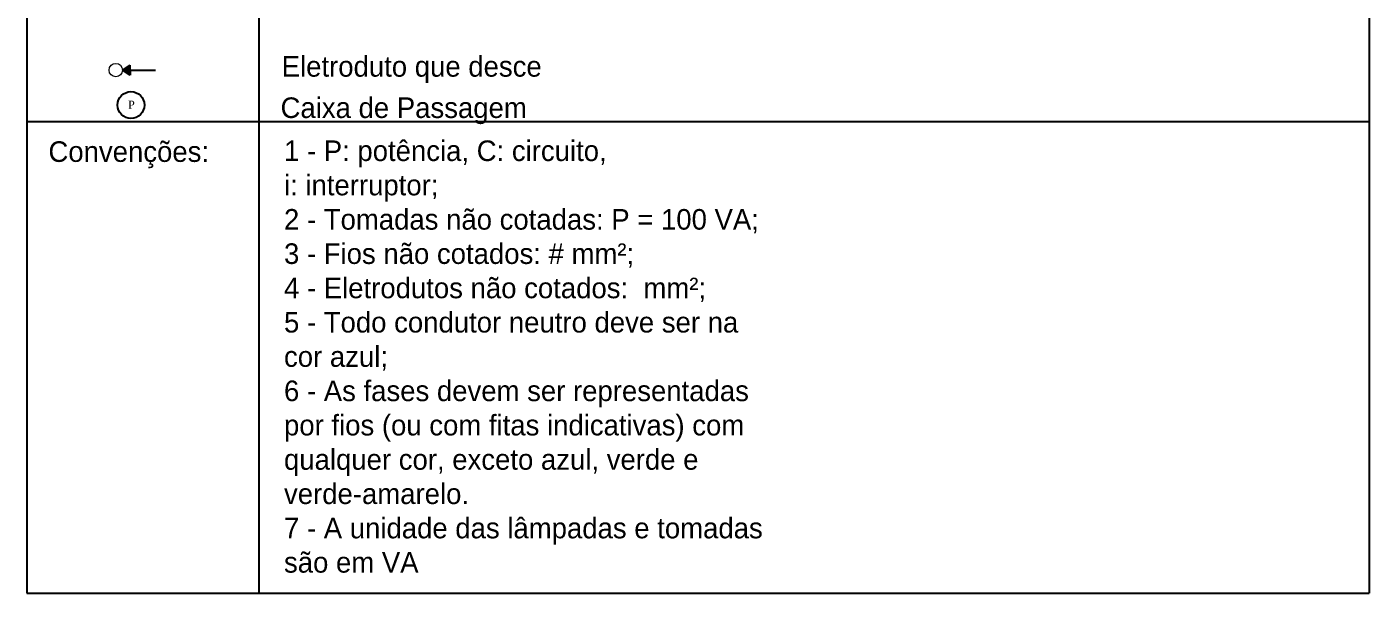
# Model space of a CAD drawing. Header units: millimetres. Extents: x 2693 to 5454, y 179 to 3196.
# Drawn here: x 4359 to 5454, y 1568 to 2029 of the extents above; entities that cross this region are included whole.
import ezdxf

# ---------------------------------------------------------------- set-up
doc = ezdxf.new("R2010")
doc.units = ezdxf.units.MM
doc.header["$LTSCALE"] = 50
doc.styles.add('ARIAL', font='times.ttf')

msp = doc.modelspace()

# ---------------------------------------------------------------- hatches: boundary and pattern name
h = msp.add_hatch(color=256)
h.dxf.hatch_style = 1
h.paths.add_polyline_path([(4443.2, 1994.1), (4443.2, 1998.2), (4436.9, 1994.1), (4443.2, 1989.9)])

# ---------------------------------------------------------------- linework, layer by layer
for p, q in [((4358.9, 3081.9), (4358.9, 1567.5)), ((5453.6, 3081.9), (5453.6, 1567.5)), ((4548, 2976), (4548, 1567.5)), ((4436.9, 1994.1), (4443.2, 1998.2)), ((4443.2, 1989.9), (4436.9, 1994.1)), ((4443.2, 1994.1), (4443.2, 1998.2)), ((4443.2, 1994.1), (4463.7, 1994.1)), ((4443.2, 1994.1), (4443.2, 1989.9)), ((4359.1, 1952.2), (5453.6, 1952.2)), ((4358.9, 1567.5), (5453.6, 1567.5))]:
    msp.add_line(p, q)
at = {"lineweight": 20}
msp.add_circle((4431.4, 1994.1), 5.48, dxfattribs=at)
msp.add_circle((4443.8, 1965.6), 10.9)

# ---------------------------------------------------------------- texts
at = {"char_height": 16.78, "attachment_point": 1}
for s, width, insert in [('Eletroduto que desce', 574.736, (4566.7, 2005.5)), ('Eletroduto que desce', 574.736, (4566.7, 2005.5)), ('Caixa de Passagem', 574.736, (4565.8, 1971.8)), ('1 - P: potência, C: circuito,\\Pi: interruptor;\\P2 - Tomadas não cotadas: P = 100 VA;\\P3 - Fios não cotados: # mm²;\\P4 - Eletrodutos não cotados:  mm²;\\P5 - Todo condutor neutro deve ser na\\Pcor azul;\\P6 - As fases devem ser representadas\\Ppor fios (ou com fitas indicativas) com\\Pqualquer cor, exceto azul, verde e\\Pverde-amarelo.\\P7 - A unidade das lâmpadas e tomadas \\Psão em VA', 1271.723, (4568.6, 1936.7)), ('Convenções:', 198.445, (4376.5, 1936))]:
    msp.add_mtext_dynamic_manual_height_columns(s, width=width, gutter_width=51.6, heights=[0], dxfattribs=dict(at, insert=insert))
at = {"lineweight": 20, "insert": (4444.2, 1962.7), "char_height": 6.444, "width": 40.011, "attachment_point": 8, "style": 'ARIAL'}
msp.add_mtext('{\\H0.0275x;\\P\\P}P', dxfattribs=at)

doc.saveas('drawing.dxf')
